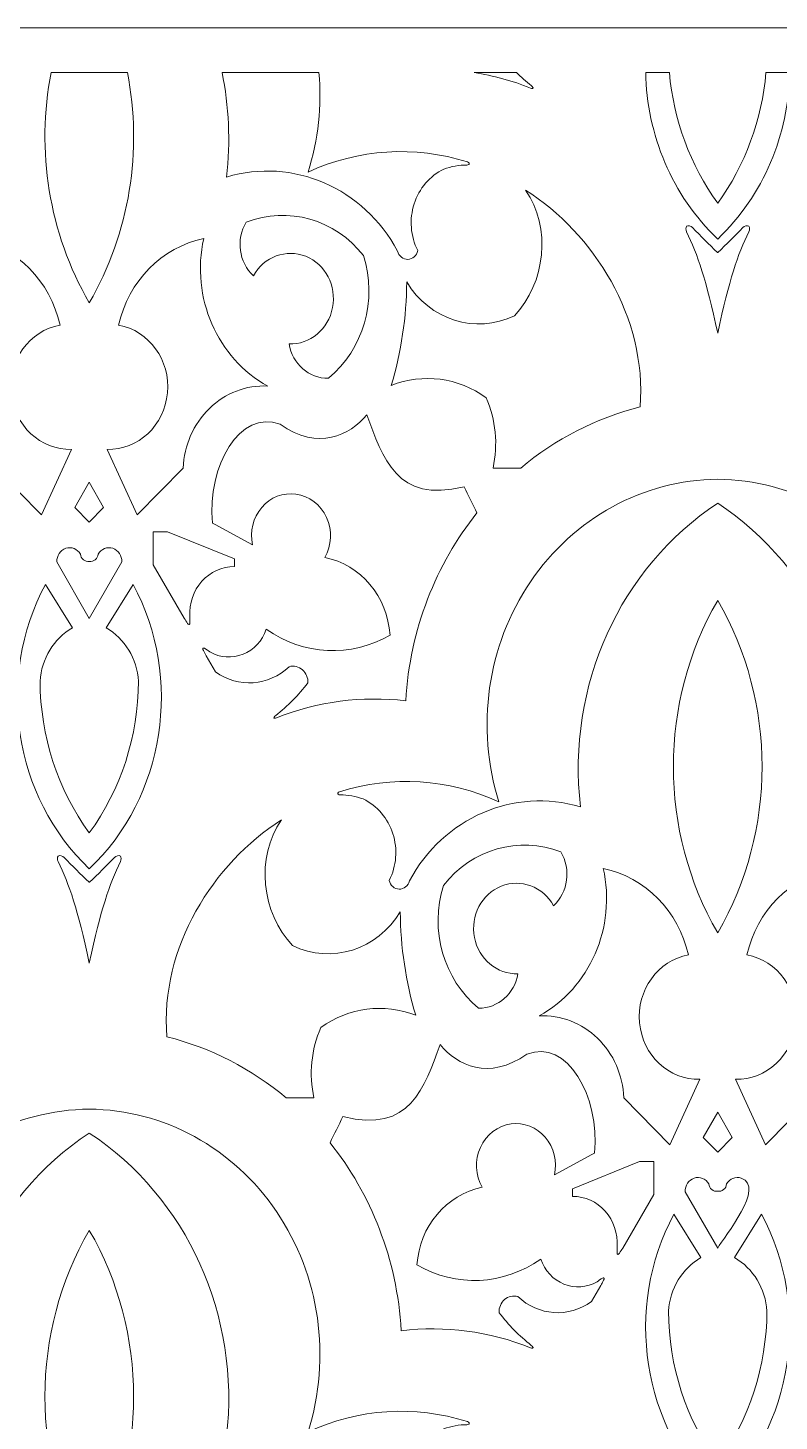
# Model space of a CAD drawing. Header units: centimetres. Extents: x -28.8 to 28.7, y -22.5 to 22.5.
# Drawn here: x -10.98 to 0.8, y 0.65 to 22.5 of the extents above; entities that cross this region are included whole.
import ezdxf

# ---------------------------------------------------------------- set-up
doc = ezdxf.new("R2010")
doc.units = ezdxf.units.CM
doc.header["$MEASUREMENT"] = 0
doc.layers.add('Livello 1', color=7, linetype='Continuous')

msp = doc.modelspace()

# ---------------------------------------------------------------- linework, layer by layer
at = {"layer": 'Livello 1', "color": 2, "lineweight": 9}
msp.add_lwpolyline([(-28.75001, -22.5), (28.74999, -22.5), (28.74999, 22.5), (-28.75001, 22.5), (-28.75001, -22.5)], close=True, dxfattribs=at)
at = {"layer": 'Livello 1', "color": 242, "lineweight": 9}
for points, knots in [([(-9.41896, 21.79999), (-9.41896, 21.79999), (-10.61469, 21.79999), (-10.61469, 21.79999), (-10.61469, 21.79999), (-10.85296, 20.57934), (-10.65369, 19.28562), (-10.01683, 18.18725), (-10.01683, 18.18725), (-9.37997, 19.28562), (-9.18069, 20.57936), (-9.41896, 21.79999)], [0, 0, 0, 0, 0.25, 0.25, 0.25, 0.25, 0.5, 0.5, 0.5, 0.5, 1, 1, 1, 1]), ([(-6.41643, 21.79999), (-6.41643, 21.79999), (-7.93609, 21.79999), (-7.93609, 21.79999), (-7.93609, 21.79999), (-7.82742, 21.27059), (-7.80089, 20.71748), (-7.86581, 20.16124), (-7.86581, 20.16124), (-6.82545, 20.47172), (-5.71877, 19.99227), (-5.18465, 18.9997), (-5.18465, 18.9997), (-5.16651, 18.92182), (-5.09947, 18.86775), (-5.02354, 18.86983), (-5.02354, 18.86983), (-4.9476, 18.87192), (-4.88331, 18.92957), (-4.86903, 19.00835), (-4.86903, 19.00835), (-4.98229, 19.23349), (-5.00263, 19.498), (-4.92529, 19.73951), (-4.92529, 19.73951), (-4.84793, 19.98102), (-4.67969, 20.17817), (-4.46027, 20.28449), (-4.46027, 20.28449), (-4.34379, 20.3268), (-4.22154, 20.34866), (-4.09835, 20.34926), (-4.09835, 20.34926), (-4.0875, 20.34953), (-4.07576, 20.35058), (-4.06685, 20.35806), (-4.06685, 20.35806), (-4.06397, 20.36049), (-4.06138, 20.3636), (-4.06067, 20.36715), (-4.06067, 20.36715), (-4.05998, 20.37063), (-4.06112, 20.37451), (-4.06283, 20.37794), (-4.06283, 20.37794), (-4.06823, 20.38868), (-4.07939, 20.39455), (-4.08994, 20.39783), (-4.08994, 20.39783), (-4.91425, 20.65933), (-5.79979, 20.60261), (-6.58814, 20.23778), (-6.58814, 20.23778), (-6.42738, 20.74752), (-6.37172, 21.2793), (-6.41643, 21.79999)], [0, 0, 0, 0, 0.06666667, 0.06666667, 0.06666667, 0.06666667, 0.13333333, 0.13333333, 0.13333333, 0.13333333, 0.2, 0.2, 0.2, 0.2, 0.26666667, 0.26666667, 0.26666667, 0.26666667, 0.33333333, 0.33333333, 0.33333333, 0.33333333, 0.4, 0.4, 0.4, 0.4, 0.46666667, 0.46666667, 0.46666667, 0.46666667, 0.53333333, 0.53333333, 0.53333333, 0.53333333, 0.6, 0.6, 0.6, 0.6, 0.66666667, 0.66666667, 0.66666667, 0.66666667, 0.73333333, 0.73333333, 0.73333333, 0.73333333, 0.8, 0.8, 0.8, 0.8, 0.86666667, 0.86666667, 0.86666667, 0.86666667, 1, 1, 1, 1]), ([(-3.32276, 21.79999), (-3.32276, 21.79999), (-3.98424, 21.79999), (-3.98424, 21.79999), (-3.98424, 21.79999), (-3.68347, 21.75168), (-3.38727, 21.67013), (-3.10062, 21.55602), (-3.10062, 21.55602), (-3.08965, 21.55172), (-3.07812, 21.54746), (-3.0658, 21.55125), (-3.0658, 21.55125), (-3.06384, 21.55186), (-3.06182, 21.55268), (-3.06083, 21.55399), (-3.06083, 21.55399), (-3.05866, 21.55681), (-3.06086, 21.56193), (-3.06319, 21.56628), (-3.06319, 21.56628), (-3.07032, 21.57958), (-3.07891, 21.5859), (-3.08854, 21.59361), (-3.08854, 21.59361), (-3.17011, 21.65799), (-3.24831, 21.72689), (-3.32277, 21.79998)], [0, 0, 0, 0, 0.125, 0.125, 0.125, 0.125, 0.25, 0.25, 0.25, 0.25, 0.375, 0.375, 0.375, 0.375, 0.5, 0.5, 0.5, 0.5, 0.625, 0.625, 0.625, 0.625, 0.75, 0.75, 0.75, 0.75, 1, 1, 1, 1]), ([(0.96157, 21.79998), (0.96157, 21.79998), (0.58998, 21.79998), (0.58998, 21.79998), (0.58998, 21.79998), (0.52656, 21.05766), (0.26517, 20.34692), (-0.16689, 19.75188), (-0.16689, 19.75188), (-0.59896, 20.34692), (-0.86035, 21.05766), (-0.92376, 21.79998), (-0.92376, 21.79998), (-0.92376, 21.79998), (-1.29536, 21.79998), (-1.29536, 21.79998), (-1.29536, 21.79998), (-1.27642, 20.8284), (-0.88769, 19.87632), (-0.16689, 19.18837), (-0.16689, 19.18837), (0.5539, 19.87632), (0.94264, 20.82841), (0.96157, 21.79998)], [0, 0, 0, 0, 0.14285714, 0.14285714, 0.14285714, 0.14285714, 0.28571429, 0.28571429, 0.28571429, 0.28571429, 0.42857143, 0.42857143, 0.42857143, 0.42857143, 0.57142857, 0.57142857, 0.57142857, 0.57142857, 0.71428571, 0.71428571, 0.71428571, 0.71428571, 1, 1, 1, 1]), ([(-5.28391, 16.89186), (-5.12687, 17.41751), (-5.04514, 17.96499), (-5.04143, 18.51617), (-5.04143, 18.51617), (-4.68367, 17.91827), (-3.96272, 17.69125), (-3.35326, 17.9846), (-3.35326, 17.9846), (-2.86392, 18.49797), (-2.77064, 19.36712), (-3.17775, 19.95519), (-3.17775, 19.95519), (-2.10804, 19.27501), (-1.2759, 17.96164), (-1.38162, 16.55586), (-1.38162, 16.55586), (-2.07474, 16.38315), (-2.71176, 16.05074), (-3.25423, 15.59602), (-3.25423, 15.59602), (-3.25423, 15.59602), (-3.6886, 15.59683), (-3.6886, 15.59683), (-3.6886, 15.59683), (-3.60763, 15.96678), (-3.64501, 16.35459), (-3.79491, 16.69973), (-3.79491, 16.69973), (-4.23157, 17.01727), (-4.78772, 17.08901), (-5.28391, 16.89186)], [0, 0, 0, 0, 0.11111111, 0.11111111, 0.11111111, 0.11111111, 0.22222222, 0.22222222, 0.22222222, 0.22222222, 0.33333333, 0.33333333, 0.33333333, 0.33333333, 0.44444444, 0.44444444, 0.44444444, 0.44444444, 0.55555556, 0.55555556, 0.55555556, 0.55555556, 0.66666667, 0.66666667, 0.66666667, 0.66666667, 0.77777778, 0.77777778, 0.77777778, 0.77777778, 1, 1, 1, 1]), ([(-6.26968, 17.00433), (-5.7185, 17.4581), (-5.49771, 18.22929), (-5.71854, 18.92951), (-5.71854, 18.92951), (-6.16436, 19.49791), (-6.90083, 19.70818), (-7.55713, 19.45441), (-7.55713, 19.45441), (-7.72092, 19.18208), (-7.67294, 18.82443), (-7.44401, 18.61082), (-7.44401, 18.61082), (-7.27861, 18.91097), (-6.93187, 19.0407), (-6.62445, 18.9174), (-6.62445, 18.9174), (-6.31701, 18.79412), (-6.13919, 18.45406), (-6.20416, 18.11364), (-6.20416, 18.11364), (-6.26912, 17.77323), (-6.55776, 17.53243), (-6.88643, 17.54449), (-6.88643, 17.54449), (-6.8329, 17.22983), (-6.57243, 17.0017), (-6.26968, 17.00433)], [0, 0, 0, 0, 0.125, 0.125, 0.125, 0.125, 0.25, 0.25, 0.25, 0.25, 0.375, 0.375, 0.375, 0.375, 0.5, 0.5, 0.5, 0.5, 0.625, 0.625, 0.625, 0.625, 0.75, 0.75, 0.75, 0.75, 1, 1, 1, 1]), ([(-0.16689, 17.71136), (0.0157, 18.5582), (0.14575, 18.94211), (0.32116, 19.30375), (0.32116, 19.30375), (0.33432, 19.32946), (0.33779, 19.37098), (0.31999, 19.38814), (0.31999, 19.38814), (0.29969, 19.40769), (0.24972, 19.39135), (0.22737, 19.36786), (0.22737, 19.36786), (0.09841, 19.23497), (-0.02984, 19.10654), (-0.16234, 18.97761), (-0.16234, 18.97761), (-0.16234, 18.97761), (-0.17143, 18.97761), (-0.17143, 18.97761), (-0.17143, 18.97761), (-0.30395, 19.10654), (-0.43217, 19.23497), (-0.56113, 19.36786), (-0.56113, 19.36786), (-0.58348, 19.39135), (-0.63347, 19.40769), (-0.65378, 19.38814), (-0.65378, 19.38814), (-0.6716, 19.37098), (-0.66812, 19.32946), (-0.65494, 19.30375), (-0.65494, 19.30375), (-0.47955, 18.94211), (-0.3495, 18.5582), (-0.16689, 17.71136)], [0, 0, 0, 0, 0.1, 0.1, 0.1, 0.1, 0.2, 0.2, 0.2, 0.2, 0.3, 0.3, 0.3, 0.3, 0.4, 0.4, 0.4, 0.4, 0.5, 0.5, 0.5, 0.5, 0.6, 0.6, 0.6, 0.6, 0.7, 0.7, 0.7, 0.7, 0.8, 0.8, 0.8, 0.8, 1, 1, 1, 1]), ([(-10.47578, 17.83945), (-10.95565, 17.75148), (-11.29001, 17.28753), (-11.24244, 16.77568), (-11.24244, 16.77568), (-11.19486, 16.26381), (-10.78144, 15.87738), (-10.29456, 15.8896), (-10.29456, 15.8896), (-10.29456, 15.8896), (-10.76549, 14.86117), (-10.76549, 14.86117), (-10.76549, 14.86117), (-10.76549, 14.86117), (-11.48991, 15.59681), (-11.48991, 15.59681), (-11.48991, 15.59681), (-11.50238, 15.95365), (-11.64949, 16.29038), (-11.89852, 16.532), (-11.89852, 16.532), (-12.1475, 16.7736), (-12.47766, 16.89998), (-12.81542, 16.88298), (-12.81542, 16.88298), (-12.01961, 17.32118), (-11.606, 18.27303), (-11.81037, 19.19589), (-11.81037, 19.19589), (-11.15253, 19.05834), (-10.63111, 18.52836), (-10.47578, 17.83945)], [0, 0, 0, 0, 0.11111111, 0.11111111, 0.11111111, 0.11111111, 0.22222222, 0.22222222, 0.22222222, 0.22222222, 0.33333333, 0.33333333, 0.33333333, 0.33333333, 0.44444444, 0.44444444, 0.44444444, 0.44444444, 0.55555556, 0.55555556, 0.55555556, 0.55555556, 0.66666667, 0.66666667, 0.66666667, 0.66666667, 0.77777778, 0.77777778, 0.77777778, 0.77777778, 1, 1, 1, 1]), ([(-9.55788, 17.83945), (-9.07801, 17.75148), (-8.74366, 17.28753), (-8.79124, 16.77568), (-8.79124, 16.77568), (-8.83879, 16.26381), (-9.2522, 15.87738), (-9.7391, 15.8896), (-9.7391, 15.8896), (-9.7391, 15.8896), (-9.26816, 14.86117), (-9.26816, 14.86117), (-9.26816, 14.86117), (-9.26816, 14.86117), (-8.54374, 15.59681), (-8.54374, 15.59681), (-8.54374, 15.59681), (-8.53127, 15.95365), (-8.38415, 16.29038), (-8.13516, 16.532), (-8.13516, 16.532), (-7.88615, 16.7736), (-7.55599, 16.89998), (-7.21823, 16.88298), (-7.21823, 16.88298), (-8.01406, 17.32118), (-8.42766, 18.27303), (-8.2233, 19.19589), (-8.2233, 19.19589), (-8.88112, 19.05834), (-9.40255, 18.52836), (-9.55788, 17.83945)], [0, 0, 0, 0, 0.11111111, 0.11111111, 0.11111111, 0.11111111, 0.22222222, 0.22222222, 0.22222222, 0.22222222, 0.33333333, 0.33333333, 0.33333333, 0.33333333, 0.44444444, 0.44444444, 0.44444444, 0.44444444, 0.55555556, 0.55555556, 0.55555556, 0.55555556, 0.66666667, 0.66666667, 0.66666667, 0.66666667, 0.77777778, 0.77777778, 0.77777778, 0.77777778, 1, 1, 1, 1]), ([(-5.05727, 11.94684), (-4.99153, 13.07151), (-4.58154, 14.09003), (-3.94063, 14.89243), (-3.94063, 14.89243), (-4.00771, 15.02955), (-4.07478, 15.16667), (-4.14184, 15.30381), (-4.14184, 15.30381), (-5.20848, 15.03616), (-5.41311, 15.76349), (-5.66849, 16.43231), (-5.66849, 16.43231), (-5.93376, 16.11124), (-6.42806, 15.86106), (-7.02651, 16.28275), (-7.02651, 16.28275), (-7.65633, 16.53023), (-8.17326, 15.62377), (-8.08423, 14.73268), (-8.08423, 14.73268), (-8.07337, 14.72272), (-8.05956, 14.71639), (-8.04579, 14.71005), (-8.04579, 14.71005), (-8.04579, 14.71005), (-7.4566, 14.39245), (-7.4566, 14.39245), (-7.4566, 14.39245), (-7.50334, 14.60062), (-7.45032, 14.81976), (-7.31475, 14.97877), (-7.31475, 14.97877), (-7.17921, 15.13777), (-6.97838, 15.21639), (-6.77744, 15.18911), (-6.77744, 15.18911), (-6.56879, 15.16006), (-6.38821, 15.02163), (-6.2974, 14.82117), (-6.2974, 14.82117), (-6.20659, 14.62069), (-6.21786, 14.38534), (-6.32738, 14.19558), (-6.32738, 14.19558), (-5.76299, 14.08301), (-5.34197, 13.58191), (-5.30335, 12.97675), (-5.30335, 12.97675), (-5.91524, 12.62252), (-6.66312, 12.65799), (-7.24246, 13.06874), (-7.24246, 13.06874), (-7.30401, 12.88817), (-7.43721, 12.74502), (-7.60714, 12.67691), (-7.60714, 12.67691), (-7.77705, 12.60879), (-7.96666, 12.62252), (-8.12618, 12.71447), (-8.12618, 12.71447), (-8.15258, 12.73408), (-8.179, 12.75371), (-8.21236, 12.77099), (-8.21236, 12.77099), (-8.21709, 12.77343), (-8.22195, 12.77585), (-8.22636, 12.77446), (-8.22636, 12.77446), (-8.22992, 12.77335), (-8.2332, 12.76974), (-8.23481, 12.76597), (-8.23481, 12.76597), (-8.23848, 12.75726), (-8.23336, 12.74759), (-8.22861, 12.73838), (-8.22861, 12.73838), (-8.21238, 12.70689), (-8.20064, 12.68077), (-8.18457, 12.65327), (-8.18457, 12.65327), (-8.18457, 12.65327), (-8.03775, 12.40184), (-8.03775, 12.40184), (-8.03775, 12.40184), (-7.68133, 12.14416), (-7.20423, 12.17741), (-6.88296, 12.48232), (-6.88296, 12.48232), (-6.81053, 12.50157), (-6.73378, 12.48346), (-6.67599, 12.43345), (-6.67599, 12.43345), (-6.6182, 12.38348), (-6.58629, 12.30755), (-6.5899, 12.22878), (-6.5899, 12.22878), (-6.73776, 12.03678), (-6.90748, 11.86476), (-7.09521, 11.71663), (-7.09521, 11.71663), (-7.10482, 11.70893), (-7.11341, 11.70261), (-7.12054, 11.6893), (-7.12054, 11.6893), (-7.12288, 11.68494), (-7.12508, 11.67983), (-7.12292, 11.67702), (-7.12292, 11.67702), (-7.12191, 11.6757), (-7.1199, 11.67489), (-7.11793, 11.67428), (-7.11793, 11.67428), (-7.10562, 11.67048), (-7.09407, 11.67475), (-7.08311, 11.67904), (-7.08311, 11.67904), (-6.43735, 11.93611), (-5.7431, 12.0279), (-5.05727, 11.94684)], [0, 0, 0, 0, 0.03225806, 0.03225806, 0.03225806, 0.03225806, 0.06451613, 0.06451613, 0.06451613, 0.06451613, 0.09677419, 0.09677419, 0.09677419, 0.09677419, 0.12903226, 0.12903226, 0.12903226, 0.12903226, 0.16129032, 0.16129032, 0.16129032, 0.16129032, 0.19354839, 0.19354839, 0.19354839, 0.19354839, 0.22580645, 0.22580645, 0.22580645, 0.22580645, 0.25806452, 0.25806452, 0.25806452, 0.25806452, 0.29032258, 0.29032258, 0.29032258, 0.29032258, 0.32258065, 0.32258065, 0.32258065, 0.32258065, 0.35483871, 0.35483871, 0.35483871, 0.35483871, 0.38709677, 0.38709677, 0.38709677, 0.38709677, 0.41935484, 0.41935484, 0.41935484, 0.41935484, 0.4516129, 0.4516129, 0.4516129, 0.4516129, 0.48387097, 0.48387097, 0.48387097, 0.48387097, 0.51612903, 0.51612903, 0.51612903, 0.51612903, 0.5483871, 0.5483871, 0.5483871, 0.5483871, 0.58064516, 0.58064516, 0.58064516, 0.58064516, 0.61290323, 0.61290323, 0.61290323, 0.61290323, 0.64516129, 0.64516129, 0.64516129, 0.64516129, 0.67741935, 0.67741935, 0.67741935, 0.67741935, 0.70967742, 0.70967742, 0.70967742, 0.70967742, 0.74193548, 0.74193548, 0.74193548, 0.74193548, 0.77419355, 0.77419355, 0.77419355, 0.77419355, 0.80645161, 0.80645161, 0.80645161, 0.80645161, 0.83870968, 0.83870968, 0.83870968, 0.83870968, 0.87096774, 0.87096774, 0.87096774, 0.87096774, 0.90322581, 0.90322581, 0.90322581, 0.90322581, 0.93548387, 0.93548387, 0.93548387, 0.93548387, 1, 1, 1, 1]), ([(-10.01681, 15.37359), (-10.01681, 15.37359), (-9.79166, 14.97747), (-9.79166, 14.97747), (-9.79166, 14.97747), (-9.79166, 14.97747), (-10.01681, 14.7475), (-10.01681, 14.7475), (-10.01681, 14.7475), (-10.01681, 14.7475), (-10.242, 14.97747), (-10.242, 14.97747), (-10.242, 14.97747), (-10.242, 14.97747), (-10.01681, 15.37359), (-10.01681, 15.37359)], [0, 0, 0, 0, 0.2, 0.2, 0.2, 0.2, 0.4, 0.4, 0.4, 0.4, 0.6, 0.6, 0.6, 0.6, 1, 1, 1, 1]), ([(-4.99909, 9.12268), (-4.46499, 10.11525), (-3.3583, 10.5947), (-2.31798, 10.28421), (-2.31798, 10.28421), (-2.53896, 12.17821), (-1.6999, 14.03571), (-0.1669, 15.04616), (-0.1669, 15.04616), (1.36613, 14.03571), (2.20517, 12.17821), (1.98416, 10.28421), (1.98416, 10.28421), (3.02449, 10.5947), (4.13118, 10.11525), (4.66527, 9.12268), (4.66527, 9.12268), (4.68342, 9.0448), (4.75047, 8.99074), (4.8264, 8.99283), (4.8264, 8.99283), (4.90233, 8.99489), (4.96664, 9.05254), (4.98092, 9.13132), (4.98092, 9.13132), (4.86765, 9.35647), (4.84733, 9.62097), (4.92466, 9.8625), (4.92466, 9.8625), (5.00202, 10.104), (5.17024, 10.30115), (5.38968, 10.40748), (5.38968, 10.40748), (5.50616, 10.44978), (5.62842, 10.47164), (5.75158, 10.47224), (5.75158, 10.47224), (5.76244, 10.47251), (5.77419, 10.47355), (5.78309, 10.48103), (5.78309, 10.48103), (5.78596, 10.48346), (5.78856, 10.48658), (5.78926, 10.49012), (5.78926, 10.49012), (5.78996, 10.49361), (5.78883, 10.4975), (5.7871, 10.50091), (5.7871, 10.50091), (5.7817, 10.51167), (5.77054, 10.51753), (5.75999, 10.52081), (5.75999, 10.52081), (4.93568, 10.78231), (4.05014, 10.72558), (3.26181, 10.36075), (3.26181, 10.36075), (3.63015, 11.52867), (3.44673, 12.81222), (2.76837, 13.81331), (2.76837, 13.81331), (2.09004, 14.81441), (0.99877, 15.41202), (-0.1669, 15.42079), (-0.1669, 15.42079), (-1.33258, 15.41202), (-2.42383, 14.81441), (-3.1022, 13.81331), (-3.1022, 13.81331), (-3.78054, 12.81222), (-3.96399, 11.52867), (-3.59564, 10.36075), (-3.59564, 10.36075), (-4.38396, 10.72558), (-5.26949, 10.78231), (-6.0938, 10.52081), (-6.0938, 10.52081), (-6.10435, 10.51753), (-6.1155, 10.51167), (-6.12091, 10.50091), (-6.12091, 10.50091), (-6.12262, 10.4975), (-6.12376, 10.49361), (-6.12307, 10.49012), (-6.12307, 10.49012), (-6.12237, 10.48658), (-6.11977, 10.48346), (-6.11688, 10.48103), (-6.11688, 10.48103), (-6.10799, 10.47355), (-6.09625, 10.47251), (-6.08539, 10.47224), (-6.08539, 10.47224), (-5.96222, 10.47164), (-5.83995, 10.44978), (-5.7235, 10.40748), (-5.7235, 10.40748), (-5.50406, 10.30115), (-5.33582, 10.104), (-5.25847, 9.8625), (-5.25847, 9.8625), (-5.18112, 9.62097), (-5.20145, 9.35647), (-5.31472, 9.13132), (-5.31472, 9.13132), (-5.30044, 9.05254), (-5.23613, 8.99489), (-5.1602, 8.99283), (-5.1602, 8.99283), (-5.08428, 8.99074), (-5.01723, 9.0448), (-4.99909, 9.12268)], [0, 0, 0, 0, 0.03448276, 0.03448276, 0.03448276, 0.03448276, 0.06896552, 0.06896552, 0.06896552, 0.06896552, 0.10344828, 0.10344828, 0.10344828, 0.10344828, 0.13793103, 0.13793103, 0.13793103, 0.13793103, 0.17241379, 0.17241379, 0.17241379, 0.17241379, 0.20689655, 0.20689655, 0.20689655, 0.20689655, 0.24137931, 0.24137931, 0.24137931, 0.24137931, 0.27586207, 0.27586207, 0.27586207, 0.27586207, 0.31034483, 0.31034483, 0.31034483, 0.31034483, 0.34482759, 0.34482759, 0.34482759, 0.34482759, 0.37931034, 0.37931034, 0.37931034, 0.37931034, 0.4137931, 0.4137931, 0.4137931, 0.4137931, 0.44827586, 0.44827586, 0.44827586, 0.44827586, 0.48275862, 0.48275862, 0.48275862, 0.48275862, 0.51724138, 0.51724138, 0.51724138, 0.51724138, 0.55172414, 0.55172414, 0.55172414, 0.55172414, 0.5862069, 0.5862069, 0.5862069, 0.5862069, 0.62068966, 0.62068966, 0.62068966, 0.62068966, 0.65517241, 0.65517241, 0.65517241, 0.65517241, 0.68965517, 0.68965517, 0.68965517, 0.68965517, 0.72413793, 0.72413793, 0.72413793, 0.72413793, 0.75862069, 0.75862069, 0.75862069, 0.75862069, 0.79310345, 0.79310345, 0.79310345, 0.79310345, 0.82758621, 0.82758621, 0.82758621, 0.82758621, 0.86206897, 0.86206897, 0.86206897, 0.86206897, 0.89655172, 0.89655172, 0.89655172, 0.89655172, 0.93103448, 0.93103448, 0.93103448, 0.93103448, 1, 1, 1, 1]), ([(-7.74257, 14.17257), (-7.74257, 14.17257), (-8.78941, 14.59801), (-8.78941, 14.59801), (-8.78941, 14.59801), (-8.78941, 14.59801), (-9.01816, 14.59801), (-9.01816, 14.59801), (-9.01816, 14.59801), (-9.01816, 14.59801), (-9.01816, 14.08059), (-9.01816, 14.08059), (-9.01816, 14.08059), (-9.01816, 14.08059), (-8.52792, 13.24122), (-8.52792, 13.24122), (-8.52792, 13.24122), (-8.51187, 13.21369), (-8.49504, 13.19091), (-8.47568, 13.16147), (-8.47568, 13.16147), (-8.47003, 13.15285), (-8.46413, 13.14366), (-8.45511, 13.14324), (-8.45511, 13.14324), (-8.45118, 13.14305), (-8.44668, 13.14451), (-8.44413, 13.14738), (-8.44413, 13.14738), (-8.44099, 13.15091), (-8.44087, 13.15658), (-8.44079, 13.16217), (-8.44079, 13.16217), (-8.44013, 13.20137), (-8.44082, 13.23526), (-8.44152, 13.26916), (-8.44152, 13.26916), (-8.45373, 13.47269), (-8.38547, 13.67245), (-8.25298, 13.82084), (-8.25298, 13.82084), (-8.12051, 13.96923), (-7.9357, 14.05295), (-7.74257, 14.05203), (-7.74257, 14.05203), (-7.74257, 14.05203), (-7.74257, 14.17257), (-7.74257, 14.17257)], [0, 0, 0, 0, 0.07692308, 0.07692308, 0.07692308, 0.07692308, 0.15384615, 0.15384615, 0.15384615, 0.15384615, 0.23076923, 0.23076923, 0.23076923, 0.23076923, 0.30769231, 0.30769231, 0.30769231, 0.30769231, 0.38461538, 0.38461538, 0.38461538, 0.38461538, 0.46153846, 0.46153846, 0.46153846, 0.46153846, 0.53846154, 0.53846154, 0.53846154, 0.53846154, 0.61538462, 0.61538462, 0.61538462, 0.61538462, 0.69230769, 0.69230769, 0.69230769, 0.69230769, 0.76923077, 0.76923077, 0.76923077, 0.76923077, 0.84615385, 0.84615385, 0.84615385, 0.84615385, 1, 1, 1, 1]), ([(-10.01683, 13.24046), (-10.01683, 13.24046), (-9.50842, 14.12584), (-9.50842, 14.12584), (-9.50842, 14.12584), (-9.5035, 14.22201), (-9.56088, 14.30949), (-9.64786, 14.33841), (-9.64786, 14.33841), (-9.73488, 14.36733), (-9.82936, 14.33034), (-9.8775, 14.24854), (-9.8775, 14.24854), (-9.88047, 14.21332), (-9.89715, 14.18098), (-9.92356, 14.15921), (-9.92356, 14.15921), (-9.94997, 14.13745), (-9.98376, 14.12825), (-10.01683, 14.13378), (-10.01683, 14.13378), (-10.04989, 14.12825), (-10.08367, 14.13745), (-10.11009, 14.15921), (-10.11009, 14.15921), (-10.1365, 14.18098), (-10.15318, 14.21332), (-10.15615, 14.24854), (-10.15615, 14.24854), (-10.2043, 14.33034), (-10.29878, 14.36733), (-10.38579, 14.33841), (-10.38579, 14.33841), (-10.47278, 14.30949), (-10.53015, 14.22201), (-10.52524, 14.12584), (-10.52524, 14.12584), (-10.52524, 14.12584), (-10.01683, 13.24046), (-10.01683, 13.24046)], [0, 0, 0, 0, 0.09090909, 0.09090909, 0.09090909, 0.09090909, 0.18181818, 0.18181818, 0.18181818, 0.18181818, 0.27272727, 0.27272727, 0.27272727, 0.27272727, 0.36363636, 0.36363636, 0.36363636, 0.36363636, 0.45454545, 0.45454545, 0.45454545, 0.45454545, 0.54545455, 0.54545455, 0.54545455, 0.54545455, 0.63636364, 0.63636364, 0.63636364, 0.63636364, 0.72727273, 0.72727273, 0.72727273, 0.72727273, 0.81818182, 0.81818182, 0.81818182, 0.81818182, 1, 1, 1, 1]), ([(-9.32957, 13.77348), (-8.54249, 12.29937), (-8.82795, 10.4461), (-10.01683, 9.3114), (-10.01683, 9.3114), (-11.20573, 10.4461), (-11.49117, 12.29937), (-10.70409, 13.77348), (-10.70409, 13.77348), (-10.70409, 13.77348), (-10.28075, 13.09207), (-10.28075, 13.09207), (-10.28075, 13.09207), (-10.57434, 12.92262), (-10.76585, 12.60677), (-10.78876, 12.25426), (-10.78876, 12.25426), (-10.78388, 11.3935), (-10.51281, 10.55799), (-10.01683, 9.87489), (-10.01683, 9.87489), (-9.52082, 10.55799), (-9.24978, 11.3935), (-9.24491, 12.25426), (-9.24491, 12.25426), (-9.2678, 12.60677), (-9.45931, 12.92262), (-9.75291, 13.09207), (-9.75291, 13.09207), (-9.75291, 13.09207), (-9.32957, 13.77348), (-9.32957, 13.77348)], [0, 0, 0, 0, 0.11111111, 0.11111111, 0.11111111, 0.11111111, 0.22222222, 0.22222222, 0.22222222, 0.22222222, 0.33333333, 0.33333333, 0.33333333, 0.33333333, 0.44444444, 0.44444444, 0.44444444, 0.44444444, 0.55555556, 0.55555556, 0.55555556, 0.55555556, 0.66666667, 0.66666667, 0.66666667, 0.66666667, 0.77777778, 0.77777778, 0.77777778, 0.77777778, 1, 1, 1, 1]), ([(-0.1669, 8.31023), (0.76004, 9.90886), (0.76004, 11.92127), (-0.1669, 13.51991), (-0.1669, 13.51991), (-1.09382, 11.92127), (-1.09382, 9.90886), (-0.1669, 8.31023)], [0, 0, 0, 0, 0.33333333, 0.33333333, 0.33333333, 0.33333333, 1, 1, 1, 1]), ([(-4.89981, 7.01484), (-5.05683, 7.54049), (-5.13859, 8.08798), (-5.14229, 8.63915), (-5.14229, 8.63915), (-5.50007, 8.04123), (-6.22102, 7.81422), (-6.83047, 8.10757), (-6.83047, 8.10757), (-7.31982, 8.62096), (-7.41308, 9.4901), (-7.006, 10.07816), (-7.006, 10.07816), (-8.07569, 9.39799), (-8.90784, 8.08462), (-8.80213, 6.67886), (-8.80213, 6.67886), (-8.10898, 6.50613), (-7.47195, 6.17373), (-6.9295, 5.719), (-6.9295, 5.719), (-6.9295, 5.719), (-6.49514, 5.71981), (-6.49514, 5.71981), (-6.49514, 5.71981), (-6.5761, 6.08975), (-6.53872, 6.47758), (-6.3888, 6.82271), (-6.3888, 6.82271), (-5.95216, 7.14025), (-5.396, 7.21198), (-4.89981, 7.01484)], [0, 0, 0, 0, 0.11111111, 0.11111111, 0.11111111, 0.11111111, 0.22222222, 0.22222222, 0.22222222, 0.22222222, 0.33333333, 0.33333333, 0.33333333, 0.33333333, 0.44444444, 0.44444444, 0.44444444, 0.44444444, 0.55555556, 0.55555556, 0.55555556, 0.55555556, 0.66666667, 0.66666667, 0.66666667, 0.66666667, 0.77777778, 0.77777778, 0.77777778, 0.77777778, 1, 1, 1, 1]), ([(-3.91405, 7.12731), (-4.46524, 7.58108), (-4.68602, 8.35227), (-4.46519, 9.05248), (-4.46519, 9.05248), (-4.01939, 9.62089), (-3.28289, 9.83116), (-2.6266, 9.5774), (-2.6266, 9.5774), (-2.46284, 9.30506), (-2.5108, 8.94741), (-2.73972, 8.7338), (-2.73972, 8.7338), (-2.90511, 9.03394), (-3.25187, 9.16367), (-3.55929, 9.04038), (-3.55929, 9.04038), (-3.86672, 8.9171), (-4.04456, 8.57703), (-3.97957, 8.23662), (-3.97957, 8.23662), (-3.91463, 7.8962), (-3.62596, 7.65541), (-3.2973, 7.66748), (-3.2973, 7.66748), (-3.35084, 7.35282), (-3.61132, 7.12468), (-3.91405, 7.12731)], [0, 0, 0, 0, 0.125, 0.125, 0.125, 0.125, 0.25, 0.25, 0.25, 0.25, 0.375, 0.375, 0.375, 0.375, 0.5, 0.5, 0.5, 0.5, 0.625, 0.625, 0.625, 0.625, 0.75, 0.75, 0.75, 0.75, 1, 1, 1, 1]), ([(-10.01683, 7.83438), (-9.83422, 8.68122), (-9.70418, 9.06512), (-9.52878, 9.42676), (-9.52878, 9.42676), (-9.51561, 9.45247), (-9.51213, 9.49399), (-9.52997, 9.51115), (-9.52997, 9.51115), (-9.55026, 9.53069), (-9.60024, 9.51438), (-9.62259, 9.49086), (-9.62259, 9.49086), (-9.75154, 9.35798), (-9.87977, 9.22957), (-10.01229, 9.10062), (-10.01229, 9.10062), (-10.01229, 9.10062), (-10.02136, 9.10062), (-10.02136, 9.10062), (-10.02136, 9.10062), (-10.1539, 9.22957), (-10.28214, 9.35798), (-10.41107, 9.49086), (-10.41107, 9.49086), (-10.43341, 9.51438), (-10.4834, 9.53069), (-10.5037, 9.51115), (-10.5037, 9.51115), (-10.52153, 9.49399), (-10.51805, 9.45247), (-10.50488, 9.42676), (-10.50488, 9.42676), (-10.32948, 9.06512), (-10.19943, 8.68122), (-10.01683, 7.83438)], [0, 0, 0, 0, 0.1, 0.1, 0.1, 0.1, 0.2, 0.2, 0.2, 0.2, 0.3, 0.3, 0.3, 0.3, 0.4, 0.4, 0.4, 0.4, 0.5, 0.5, 0.5, 0.5, 0.6, 0.6, 0.6, 0.6, 0.7, 0.7, 0.7, 0.7, 0.8, 0.8, 0.8, 0.8, 1, 1, 1, 1]), ([(-0.62585, 7.96243), (-1.10571, 7.87446), (-1.44007, 7.4105), (-1.39248, 6.89866), (-1.39248, 6.89866), (-1.34491, 6.38679), (-0.93151, 6.00036), (-0.44461, 6.01258), (-0.44461, 6.01258), (-0.44461, 6.01258), (-0.91556, 4.98416), (-0.91556, 4.98416), (-0.91556, 4.98416), (-0.91556, 4.98416), (-1.63998, 5.71979), (-1.63998, 5.71979), (-1.63998, 5.71979), (-1.65244, 6.07663), (-1.79957, 6.41335), (-2.04857, 6.65498), (-2.04857, 6.65498), (-2.29755, 6.89658), (-2.62771, 7.02295), (-2.96548, 7.00597), (-2.96548, 7.00597), (-2.16966, 7.44416), (-1.75606, 8.39601), (-1.96044, 9.31886), (-1.96044, 9.31886), (-1.3026, 9.18132), (-0.78116, 8.65133), (-0.62585, 7.96243)], [0, 0, 0, 0, 0.11111111, 0.11111111, 0.11111111, 0.11111111, 0.22222222, 0.22222222, 0.22222222, 0.22222222, 0.33333333, 0.33333333, 0.33333333, 0.33333333, 0.44444444, 0.44444444, 0.44444444, 0.44444444, 0.55555556, 0.55555556, 0.55555556, 0.55555556, 0.66666667, 0.66666667, 0.66666667, 0.66666667, 0.77777778, 0.77777778, 0.77777778, 0.77777778, 1, 1, 1, 1]), ([(0.29206, 7.96243), (0.77195, 7.87446), (1.1063, 7.4105), (1.05871, 6.89866), (1.05871, 6.89866), (1.01114, 6.38679), (0.59774, 6.00036), (0.11084, 6.01258), (0.11084, 6.01258), (0.11084, 6.01258), (0.5818, 4.98416), (0.5818, 4.98416), (0.5818, 4.98416), (0.5818, 4.98416), (1.3062, 5.71979), (1.3062, 5.71979), (1.3062, 5.71979), (1.31867, 6.07663), (1.46579, 6.41335), (1.71478, 6.65498), (1.71478, 6.65498), (1.96379, 6.89658), (2.29394, 7.02295), (2.63171, 7.00597), (2.63171, 7.00597), (1.8359, 7.44416), (1.42229, 8.39601), (1.62667, 9.31886), (1.62667, 9.31886), (0.96882, 9.18132), (0.44738, 8.65133), (0.29206, 7.96243)], [0, 0, 0, 0, 0.11111111, 0.11111111, 0.11111111, 0.11111111, 0.22222222, 0.22222222, 0.22222222, 0.22222222, 0.33333333, 0.33333333, 0.33333333, 0.33333333, 0.44444444, 0.44444444, 0.44444444, 0.44444444, 0.55555556, 0.55555556, 0.55555556, 0.55555556, 0.66666667, 0.66666667, 0.66666667, 0.66666667, 0.77777778, 0.77777778, 0.77777778, 0.77777778, 1, 1, 1, 1]), ([(-5.12648, 2.06981), (-5.19218, 3.19449), (-5.60219, 4.213), (-6.24309, 5.01539), (-6.24309, 5.01539), (-6.17602, 5.15252), (-6.10895, 5.28964), (-6.04187, 5.42677), (-6.04187, 5.42677), (-4.97525, 5.15913), (-4.7706, 5.88645), (-4.51522, 6.55527), (-4.51522, 6.55527), (-4.24996, 6.23421), (-3.75568, 5.98403), (-3.15721, 6.40572), (-3.15721, 6.40572), (-2.5274, 6.6532), (-2.01045, 5.74674), (-2.09949, 4.85565), (-2.09949, 4.85565), (-2.11035, 4.84569), (-2.12415, 4.83935), (-2.13793, 4.83303), (-2.13793, 4.83303), (-2.13793, 4.83303), (-2.72713, 4.51542), (-2.72713, 4.51542), (-2.72713, 4.51542), (-2.68038, 4.7236), (-2.7334, 4.94273), (-2.86896, 5.10175), (-2.86896, 5.10175), (-3.00451, 5.26073), (-3.20533, 5.33935), (-3.40629, 5.31207), (-3.40629, 5.31207), (-3.61493, 5.28303), (-3.79552, 5.1446), (-3.88634, 4.94414), (-3.88634, 4.94414), (-3.97715, 4.74366), (-3.96586, 4.50831), (-3.85636, 4.31855), (-3.85636, 4.31855), (-4.42074, 4.20599), (-4.84176, 3.70487), (-4.88038, 3.09971), (-4.88038, 3.09971), (-4.26848, 2.74548), (-3.5206, 2.78096), (-2.94127, 3.19171), (-2.94127, 3.19171), (-2.87972, 3.01114), (-2.74649, 2.86799), (-2.57659, 2.79987), (-2.57659, 2.79987), (-2.40669, 2.73176), (-2.21707, 2.74548), (-2.05754, 2.83744), (-2.05754, 2.83744), (-2.03114, 2.85704), (-2.00474, 2.87668), (-1.97138, 2.89396), (-1.97138, 2.89396), (-1.96665, 2.8964), (-1.96177, 2.89882), (-1.95735, 2.89744), (-1.95735, 2.89744), (-1.95379, 2.89632), (-1.95053, 2.89271), (-1.94892, 2.88894), (-1.94892, 2.88894), (-1.94524, 2.88023), (-1.95037, 2.87056), (-1.95511, 2.86135), (-1.95511, 2.86135), (-1.97135, 2.82985), (-1.98309, 2.80374), (-1.99914, 2.77623), (-1.99914, 2.77623), (-1.99914, 2.77623), (-2.14598, 2.5248), (-2.14598, 2.5248), (-2.14598, 2.5248), (-2.50241, 2.26712), (-2.97951, 2.30037), (-3.30075, 2.60529), (-3.30075, 2.60529), (-3.37318, 2.62453), (-3.44994, 2.60642), (-3.50775, 2.55642), (-3.50775, 2.55642), (-3.56551, 2.50645), (-3.59743, 2.43051), (-3.59381, 2.35174), (-3.59381, 2.35174), (-3.44597, 2.15975), (-3.27625, 1.98773), (-3.08853, 1.8396), (-3.08853, 1.8396), (-3.0789, 1.8319), (-3.07032, 1.82557), (-3.06318, 1.81227), (-3.06318, 1.81227), (-3.06085, 1.80792), (-3.05866, 1.80281), (-3.06081, 1.79999), (-3.06081, 1.79999), (-3.06181, 1.79866), (-3.06382, 1.79785), (-3.06578, 1.79725), (-3.06578, 1.79725), (-3.07811, 1.79345), (-3.08964, 1.79772), (-3.10061, 1.80201), (-3.10061, 1.80201), (-3.74637, 2.05909), (-4.44063, 2.15087), (-5.12648, 2.06981)], [0, 0, 0, 0, 0.03225806, 0.03225806, 0.03225806, 0.03225806, 0.06451613, 0.06451613, 0.06451613, 0.06451613, 0.09677419, 0.09677419, 0.09677419, 0.09677419, 0.12903226, 0.12903226, 0.12903226, 0.12903226, 0.16129032, 0.16129032, 0.16129032, 0.16129032, 0.19354839, 0.19354839, 0.19354839, 0.19354839, 0.22580645, 0.22580645, 0.22580645, 0.22580645, 0.25806452, 0.25806452, 0.25806452, 0.25806452, 0.29032258, 0.29032258, 0.29032258, 0.29032258, 0.32258065, 0.32258065, 0.32258065, 0.32258065, 0.35483871, 0.35483871, 0.35483871, 0.35483871, 0.38709677, 0.38709677, 0.38709677, 0.38709677, 0.41935484, 0.41935484, 0.41935484, 0.41935484, 0.4516129, 0.4516129, 0.4516129, 0.4516129, 0.48387097, 0.48387097, 0.48387097, 0.48387097, 0.51612903, 0.51612903, 0.51612903, 0.51612903, 0.5483871, 0.5483871, 0.5483871, 0.5483871, 0.58064516, 0.58064516, 0.58064516, 0.58064516, 0.61290323, 0.61290323, 0.61290323, 0.61290323, 0.64516129, 0.64516129, 0.64516129, 0.64516129, 0.67741935, 0.67741935, 0.67741935, 0.67741935, 0.70967742, 0.70967742, 0.70967742, 0.70967742, 0.74193548, 0.74193548, 0.74193548, 0.74193548, 0.77419355, 0.77419355, 0.77419355, 0.77419355, 0.80645161, 0.80645161, 0.80645161, 0.80645161, 0.83870968, 0.83870968, 0.83870968, 0.83870968, 0.87096774, 0.87096774, 0.87096774, 0.87096774, 0.90322581, 0.90322581, 0.90322581, 0.90322581, 0.93548387, 0.93548387, 0.93548387, 0.93548387, 1, 1, 1, 1]), ([(-14.84903, -0.75431), (-14.31491, 0.23827), (-13.20824, 0.7177), (-12.16788, 0.40722), (-12.16788, 0.40722), (-12.3889, 2.30123), (-11.54984, 4.15871), (-10.01681, 5.16916), (-10.01681, 5.16916), (-8.48381, 4.15871), (-7.64476, 2.30123), (-7.86577, 0.40722), (-7.86577, 0.40722), (-6.82543, 0.7177), (-5.71875, 0.23827), (-5.18464, -0.75431), (-5.18464, -0.75431), (-5.1665, -0.83219), (-5.09946, -0.88626), (-5.02353, -0.88416), (-5.02353, -0.88416), (-4.94759, -0.8821), (-4.88329, -0.82444), (-4.86901, -0.74567), (-4.86901, -0.74567), (-4.98228, -0.52051), (-5.00262, -0.25601), (-4.92528, -0.0145), (-4.92528, -0.0145), (-4.84791, 0.22702), (-4.67968, 0.42415), (-4.46025, 0.53048), (-4.46025, 0.53048), (-4.34377, 0.57278), (-4.22153, 0.59465), (-4.09833, 0.59525), (-4.09833, 0.59525), (-4.08749, 0.59553), (-4.07576, 0.59657), (-4.06685, 0.60404), (-4.06685, 0.60404), (-4.06396, 0.60648), (-4.06137, 0.60959), (-4.06067, 0.61313), (-4.06067, 0.61313), (-4.05997, 0.61662), (-4.06111, 0.62051), (-4.06282, 0.62392), (-4.06282, 0.62392), (-4.06821, 0.63469), (-4.07938, 0.64054), (-4.08994, 0.64382), (-4.08994, 0.64382), (-4.91424, 0.90532), (-5.79978, 0.8486), (-6.58812, 0.48377), (-6.58812, 0.48377), (-6.21977, 1.65168), (-6.4032, 2.93523), (-7.08155, 3.93633), (-7.08155, 3.93633), (-7.75991, 4.93742), (-8.85115, 5.53504), (-10.01683, 5.5438), (-10.01683, 5.5438), (-11.1825, 5.53504), (-12.27375, 4.93742), (-12.95211, 3.93633), (-12.95211, 3.93633), (-13.63046, 2.93523), (-13.81391, 1.65168), (-13.44556, 0.48377), (-13.44556, 0.48377), (-14.23389, 0.8486), (-15.1194, 0.90532), (-15.94373, 0.64382), (-15.94373, 0.64382), (-15.95428, 0.64054), (-15.96543, 0.63469), (-15.97083, 0.62392), (-15.97083, 0.62392), (-15.97255, 0.62051), (-15.9737, 0.61662), (-15.97299, 0.61313), (-15.97299, 0.61313), (-15.97229, 0.60959), (-15.96971, 0.60648), (-15.9668, 0.60404), (-15.9668, 0.60404), (-15.9579, 0.59657), (-15.94618, 0.59553), (-15.93531, 0.59525), (-15.93531, 0.59525), (-15.81215, 0.59465), (-15.6899, 0.57278), (-15.57342, 0.53048), (-15.57342, 0.53048), (-15.35397, 0.42415), (-15.18574, 0.22702), (-15.10839, -0.0145), (-15.10839, -0.0145), (-15.03103, -0.25601), (-15.05139, -0.52051), (-15.16465, -0.74567), (-15.16465, -0.74567), (-15.15037, -0.82444), (-15.08607, -0.8821), (-15.01013, -0.88416), (-15.01013, -0.88416), (-14.93419, -0.88626), (-14.86715, -0.83219), (-14.84903, -0.75431)], [0, 0, 0, 0, 0.03448276, 0.03448276, 0.03448276, 0.03448276, 0.06896552, 0.06896552, 0.06896552, 0.06896552, 0.10344828, 0.10344828, 0.10344828, 0.10344828, 0.13793103, 0.13793103, 0.13793103, 0.13793103, 0.17241379, 0.17241379, 0.17241379, 0.17241379, 0.20689655, 0.20689655, 0.20689655, 0.20689655, 0.24137931, 0.24137931, 0.24137931, 0.24137931, 0.27586207, 0.27586207, 0.27586207, 0.27586207, 0.31034483, 0.31034483, 0.31034483, 0.31034483, 0.34482759, 0.34482759, 0.34482759, 0.34482759, 0.37931034, 0.37931034, 0.37931034, 0.37931034, 0.4137931, 0.4137931, 0.4137931, 0.4137931, 0.44827586, 0.44827586, 0.44827586, 0.44827586, 0.48275862, 0.48275862, 0.48275862, 0.48275862, 0.51724138, 0.51724138, 0.51724138, 0.51724138, 0.55172414, 0.55172414, 0.55172414, 0.55172414, 0.5862069, 0.5862069, 0.5862069, 0.5862069, 0.62068966, 0.62068966, 0.62068966, 0.62068966, 0.65517241, 0.65517241, 0.65517241, 0.65517241, 0.68965517, 0.68965517, 0.68965517, 0.68965517, 0.72413793, 0.72413793, 0.72413793, 0.72413793, 0.75862069, 0.75862069, 0.75862069, 0.75862069, 0.79310345, 0.79310345, 0.79310345, 0.79310345, 0.82758621, 0.82758621, 0.82758621, 0.82758621, 0.86206897, 0.86206897, 0.86206897, 0.86206897, 0.89655172, 0.89655172, 0.89655172, 0.89655172, 0.93103448, 0.93103448, 0.93103448, 0.93103448, 1, 1, 1, 1]), ([(-0.16689, 5.49656), (-0.16689, 5.49656), (0.0583, 5.10045), (0.0583, 5.10045), (0.0583, 5.10045), (0.0583, 5.10045), (-0.16689, 4.87047), (-0.16689, 4.87047), (-0.16689, 4.87047), (-0.16689, 4.87047), (-0.39206, 5.10045), (-0.39206, 5.10045), (-0.39206, 5.10045), (-0.39206, 5.10045), (-0.16689, 5.49656), (-0.16689, 5.49656)], [0, 0, 0, 0, 0.2, 0.2, 0.2, 0.2, 0.4, 0.4, 0.4, 0.4, 0.6, 0.6, 0.6, 0.6, 1, 1, 1, 1]), ([(-2.44113, 4.29555), (-2.44113, 4.29555), (-1.39431, 4.72099), (-1.39431, 4.72099), (-1.39431, 4.72099), (-1.39431, 4.72099), (-1.16554, 4.72099), (-1.16554, 4.72099), (-1.16554, 4.72099), (-1.16554, 4.72099), (-1.16554, 4.20357), (-1.16554, 4.20357), (-1.16554, 4.20357), (-1.16554, 4.20357), (-1.65578, 3.3642), (-1.65578, 3.3642), (-1.65578, 3.3642), (-1.67184, 3.33667), (-1.68867, 3.31389), (-1.70804, 3.28444), (-1.70804, 3.28444), (-1.71368, 3.27583), (-1.71957, 3.26664), (-1.72859, 3.26621), (-1.72859, 3.26621), (-1.73253, 3.26602), (-1.73703, 3.26749), (-1.73956, 3.27036), (-1.73956, 3.27036), (-1.74271, 3.27389), (-1.74283, 3.27957), (-1.74292, 3.28515), (-1.74292, 3.28515), (-1.74356, 3.32435), (-1.74288, 3.35824), (-1.74219, 3.39214), (-1.74219, 3.39214), (-1.72998, 3.59566), (-1.79824, 3.79542), (-1.93072, 3.94381), (-1.93072, 3.94381), (-2.0632, 4.0922), (-2.24802, 4.17593), (-2.44113, 4.17502), (-2.44113, 4.17502), (-2.44113, 4.17502), (-2.44113, 4.29555), (-2.44113, 4.29555)], [0, 0, 0, 0, 0.07692308, 0.07692308, 0.07692308, 0.07692308, 0.15384615, 0.15384615, 0.15384615, 0.15384615, 0.23076923, 0.23076923, 0.23076923, 0.23076923, 0.30769231, 0.30769231, 0.30769231, 0.30769231, 0.38461538, 0.38461538, 0.38461538, 0.38461538, 0.46153846, 0.46153846, 0.46153846, 0.46153846, 0.53846154, 0.53846154, 0.53846154, 0.53846154, 0.61538462, 0.61538462, 0.61538462, 0.61538462, 0.69230769, 0.69230769, 0.69230769, 0.69230769, 0.76923077, 0.76923077, 0.76923077, 0.76923077, 0.84615385, 0.84615385, 0.84615385, 0.84615385, 1, 1, 1, 1]), ([(-0.16689, 3.36345), (-0.06292, 3.54448), (0.58786, 4.33312), (0.20207, 4.46139), (0.20207, 4.46139), (0.11507, 4.49031), (0.02057, 4.45332), (-0.02755, 4.37152), (-0.02755, 4.37152), (-0.03053, 4.3363), (-0.04721, 4.30395), (-0.07361, 4.28219), (-0.07361, 4.28219), (-0.10005, 4.26043), (-0.13381, 4.25123), (-0.16689, 4.25677), (-0.16689, 4.25677), (-0.19995, 4.25123), (-0.23373, 4.26043), (-0.26015, 4.28219), (-0.26015, 4.28219), (-0.28656, 4.30395), (-0.30324, 4.3363), (-0.30621, 4.37152), (-0.30621, 4.37152), (-0.35434, 4.45332), (-0.44884, 4.49031), (-0.53582, 4.46139), (-0.53582, 4.46139), (-0.62284, 4.43247), (-0.6802, 4.34499), (-0.67528, 4.24883), (-0.67528, 4.24883), (-0.67528, 4.24883), (-0.16689, 3.36345), (-0.16689, 3.36345)], [0, 0, 0, 0, 0.1, 0.1, 0.1, 0.1, 0.2, 0.2, 0.2, 0.2, 0.3, 0.3, 0.3, 0.3, 0.4, 0.4, 0.4, 0.4, 0.5, 0.5, 0.5, 0.5, 0.6, 0.6, 0.6, 0.6, 0.7, 0.7, 0.7, 0.7, 0.8, 0.8, 0.8, 0.8, 1, 1, 1, 1]), ([(0.52039, 3.89646), (1.30746, 2.42235), (1.02202, 0.56908), (-0.16689, -0.56563), (-0.16689, -0.56563), (-1.35577, 0.56908), (-1.64124, 2.42235), (-0.85415, 3.89646), (-0.85415, 3.89646), (-0.85415, 3.89646), (-0.43079, 3.21504), (-0.43079, 3.21504), (-0.43079, 3.21504), (-0.72441, 3.04559), (-0.91591, 2.72975), (-0.93882, 2.37724), (-0.93882, 2.37724), (-0.93394, 1.51648), (-0.66287, 0.68097), (-0.16689, -0.00214), (-0.16689, -0.00214), (0.32911, 0.68097), (0.60017, 1.51648), (0.60506, 2.37724), (0.60506, 2.37724), (0.58213, 2.72975), (0.39063, 3.04559), (0.09703, 3.21504), (0.09703, 3.21504), (0.09703, 3.21504), (0.52039, 3.89646), (0.52039, 3.89646)], [0, 0, 0, 0, 0.11111111, 0.11111111, 0.11111111, 0.11111111, 0.22222222, 0.22222222, 0.22222222, 0.22222222, 0.33333333, 0.33333333, 0.33333333, 0.33333333, 0.44444444, 0.44444444, 0.44444444, 0.44444444, 0.55555556, 0.55555556, 0.55555556, 0.55555556, 0.66666667, 0.66666667, 0.66666667, 0.66666667, 0.77777778, 0.77777778, 0.77777778, 0.77777778, 1, 1, 1, 1]), ([(-10.01681, -1.56677), (-9.0899, 0.03187), (-9.0899, 2.04429), (-10.01681, 3.64293), (-10.01681, 3.64293), (-10.94375, 2.04429), (-10.94375, 0.03187), (-10.01681, -1.56677)], [0, 0, 0, 0, 0.33333333, 0.33333333, 0.33333333, 0.33333333, 1, 1, 1, 1])]:
    msp.add_open_spline(points, degree=3, knots=knots, dxfattribs=at)

doc.saveas('drawing.dxf')
